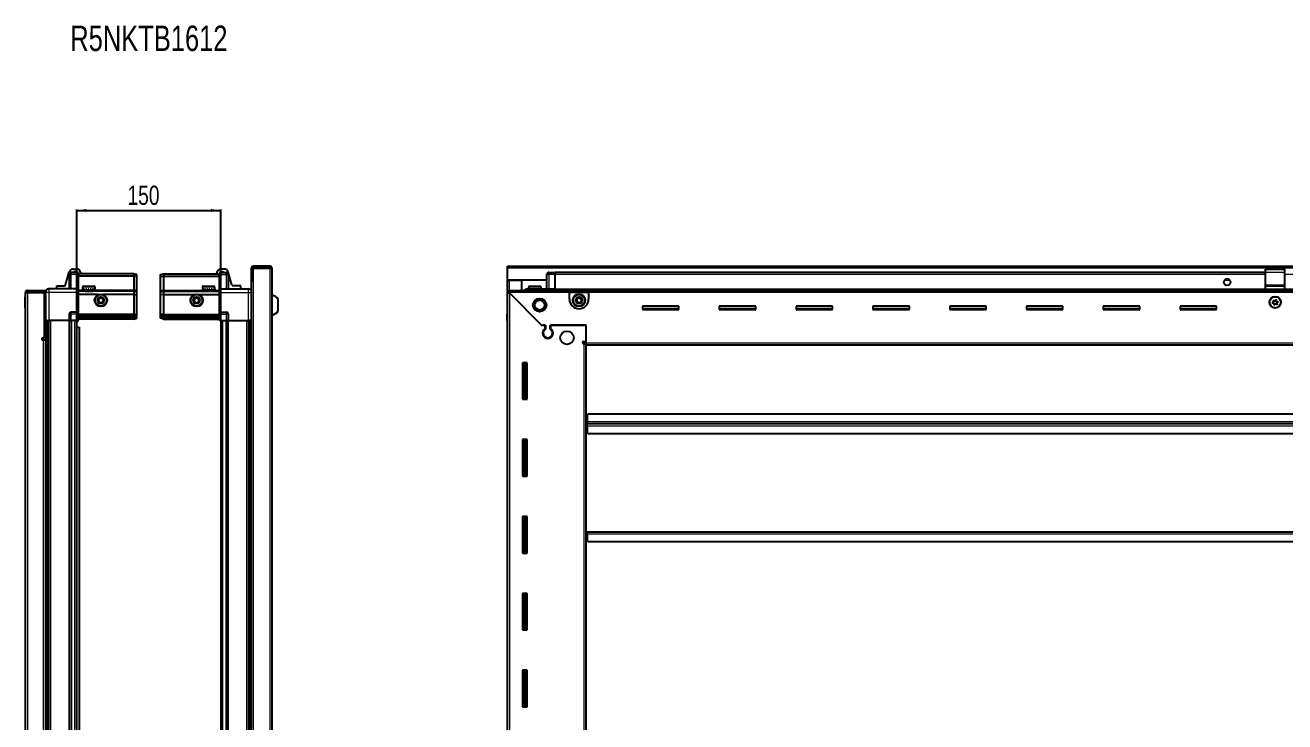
# Model space of a CAD drawing. Header units: millimetres. Extents: x 1132 to 5316, y 351 to 2297.
# Drawn here: x 3138 to 4450, y 1572 to 2297 of the extents above; entities that cross this region are included whole.
import ezdxf

# ---------------------------------------------------------------- set-up
doc = ezdxf.new("R2010")
doc.units = ezdxf.units.MM
doc.layers.add('FORMAT', color=7, linetype='Continuous')
doc.styles.add('SLDTEXTSTYLE0', font='TXT', dxfattribs={"width": 0.75})
doc.dimstyles.new('SLDDIMSTYLE0', dxfattribs={"dimtxt": 20, "dimasz": 10, "dimexe": 0, "dimexo": 0.0625, "dimgap": 5, "dimtad": 2, "dimdec": 1, "dimrnd": 1e-09, "dimzin": 12, "dimdsep": 46, "dimtxsty": 'SLDTEXTSTYLE0', "dimsah": 1, "dimcen": 0.09, "dimadec": 0, "dimazin": 3, "dimtfac": 1, "dimtofl": 0, "dimtmove": 0, "dimatfit": 3, "dimfxl": 0, "dimfrac": 2, "dimtolj": 1, "dimtzin": 12, "dimarcsym": 0})

# ---------------------------------------------------------------- blocks, each defined once
blk = doc.blocks.new('_D_6')
at = {"layer": 'FORMAT'}
for p, q in [((3192.1, 1990.1), (3192.1, 2105.6)), ((3192.1, 2104.6), (3342.1, 2104.6)), ((3342.1, 1990.1), (3342.1, 2105.6))]:
    blk.add_line(p, q, dxfattribs=at)
for points in [[(3192.1, 2104.6), (3202.1, 2103.1), (3202.1, 2106.1)], [(3342.1, 2104.6), (3332.1, 2106.1), (3332.1, 2103.1)]]:
    blk.add_solid(points, dxfattribs=at)
at = {"layer": 'FORMAT', "insert": (3244.9, 2130.4), "char_height": 20, "attachment_point": 1, "style": 'SLDTEXTSTYLE0'}
blk.add_mtext('150', dxfattribs=at)

msp = doc.modelspace()

# ---------------------------------------------------------------- linework, layer by layer
at = {"color": 7, "linetype": 'Continuous', "lineweight": 25}
for p, q in [((3393.36, 2046.6), (3376.06, 2046.6)), ((3393.36, 2045.1), (3393.36, 2046.6)), ((3640.75, 2044.5), (3640.75, 2046.6)), ((3640.75, 2046.6), (5239.75, 2046.6)), ((3180.48, 2027.19), (3184.25, 2040.34)), ((3184.26, 2038.1), (3184.26, 2023.1)), ((3192.26, 2040.1), (3186.26, 2040.1)), ((3188.57, 2043.6), (3191.8, 2043.6)), ((3192.26, 2040.1), (3192.59, 2040.1)), ((3192.26, 2040.1), (3192.26, 2038.1)), ((3192.26, 2023.3), (3192.26, 2038.1)), ((3192.26, 2023.3), (3192.26, 2038.1)), ((3193.46, 2039.6), (3192.59, 2040.1)), ((3193.46, 2038.1), (3193.46, 2039.6)), ((3251.76, 2038.6), (3193.46, 2038.6)), ((3193.46, 2038.1), (3193.46, 2023.3)), ((3251.76, 2036.1), (3193.46, 2036.1)), ((3196.12, 2040.34), (3196.62, 2038.6)), ((3251.76, 2038.6), (3251.76, 2036.1)), ((3254.76, 2037.8), (3251.76, 2038.6)), ((3251.76, 2036.1), (3251.76, 2021.6)), ((3254.76, 2035.95), (3251.76, 2036.1)), ((3254.76, 2035.95), (3254.76, 2037.8)), ((3254.76, 2021.6), (3254.76, 2035.95)), ((3279.46, 2037.8), (3282.46, 2038.6)), ((3279.46, 2035.95), (3279.46, 2037.8)), ((3279.46, 2035.95), (3282.46, 2036.1)), ((3279.46, 2021.6), (3279.46, 2035.95)), ((3282.46, 2038.6), (3282.46, 2036.1)), ((3282.46, 2038.6), (3340.76, 2038.6)), ((3282.46, 2036.1), (3282.46, 2021.6)), ((3282.46, 2036.1), (3340.76, 2036.1)), ((3338.09, 2040.34), (3337.59, 2038.6)), ((3341.62, 2040.1), (3340.76, 2039.6)), ((3340.76, 2039.6), (3340.76, 2038.1)), ((3340.76, 2023.3), (3340.76, 2038.1)), ((3341.96, 2040.1), (3341.62, 2040.1)), ((3341.96, 2038.1), (3341.96, 2040.1)), ((3341.96, 2040.1), (3347.96, 2040.1)), ((3341.96, 2038.1), (3341.96, 2023.3)), ((3345.64, 2043.6), (3342.42, 2043.6)), ((3349.96, 2038.1), (3349.96, 2023.1)), ((3353.74, 2027.19), (3349.97, 2040.34)), ((3373.96, 2044.5), (3373.96, 2032.1)), ((3375.46, 2044.5), (3375.46, 2032.1)), ((3375.96, 2031.6), (3375.96, 2044.5)), ((3375.96, 2044.5), (3393.36, 2044.5)), ((3393.36, 2045.1), (3376.06, 2045.1)), ((3393.36, 2044.5), (3395.46, 2044.5)), ((3395.46, 2044.5), (3395.46, 849.7)), ((3640.75, 2032.1), (3640.75, 2044.5)), ((3681.75, 2023.1), (3681.75, 2038.1)), ((3682.43, 2039.6), (3682.43, 2039.6)), ((3683.75, 2040.1), (3690.25, 2040.1)), ((3683.75, 2040.1), (3690.25, 2040.1)), ((3690.25, 2040.1), (3690.25, 2040.1)), ((3690.25, 2040.1), (3690.25, 2040.1)), ((3690.25, 2040.1), (3690.25, 2038.1)), ((4430.25, 2039.95), (3690.25, 2039.95)), ((3690.25, 2023.1), (3690.25, 2038.1)), ((4430.25, 2043.6), (4450.25, 2043.6)), ((4430.25, 2040.34), (4430.25, 2043.6)), ((4430.25, 2027.19), (4430.25, 2040.34)), ((4450.25, 2040.34), (4450.25, 2043.6)), ((4450.25, 2027.19), (4450.25, 2040.34)), ((3140.86, 2019.85), (3140.86, 2021.35)), ((3140.86, 2021.35), (3141.76, 2021.35)), ((3141.76, 2021.35), (3158.26, 2021.35)), ((3141.76, 2019.85), (3141.76, 2021.35)), ((3158.26, 2019.85), (3158.26, 2021.35)), ((3192.26, 2023.1), (3163.26, 2023.1)), ((3171.31, 2023.1), (3171.31, 2026.1)), ((3171.31, 2026.1), (3179.03, 2026.1)), ((3192.26, 2023.1), (3192.26, 2023.3)), ((3192.26, 2023.1), (3193.46, 2023.1)), ((3192.26, 2019.1), (3192.26, 2023.1)), ((3193.46, 2023.3), (3193.46, 2023.1)), ((3193.46, 2023.1), (3193.46, 2019.1)), ((3251.76, 2020.6), (3193.46, 2020.6)), ((3198.26, 2025), (3198.26, 2022.6)), ((3198.26, 2022.6), (3198.26, 2022.1)), ((3198.26, 2022.1), (3198.39, 2022.1)), ((3198.58, 2022.6), (3198.39, 2022.6)), ((3198.39, 2022.6), (3198.39, 2022.1)), ((3198.39, 2022.1), (3198.58, 2022.1)), ((3198.58, 2022.6), (3198.58, 2022.1)), ((3198.58, 2022.1), (3199.11, 2022.1)), ((3199.06, 2025.8), (3206.23, 2025.8)), ((3199.51, 2022.6), (3199.11, 2022.6)), ((3199.11, 2022.6), (3199.11, 2022.1)), ((3199.11, 2022.1), (3199.51, 2022.1)), ((3199.51, 2022.6), (3199.51, 2022.1)), ((3199.51, 2022.1), (3200.38, 2022.1)), ((3200.36, 2022.1), (3200.36, 2022)), ((3200.36, 2022), (3209.16, 2022)), ((3200.95, 2022.6), (3200.38, 2022.6)), ((3200.38, 2022.6), (3200.38, 2022.1)), ((3200.38, 2022.1), (3200.95, 2022.1)), ((3200.76, 2021.6), (3201.45, 2021.12)), ((3200.76, 2021.6), (3205.79, 2021.6)), ((3201.45, 2021.12), (3200.76, 2020.64)), ((3200.76, 2020.64), (3200.76, 2020.6)), ((3200.76, 2020.64), (3205.79, 2020.64)), ((3200.95, 2022.6), (3200.95, 2022.1)), ((3200.95, 2022.1), (3202.08, 2022.1)), ((3201.45, 2021.12), (3205.61, 2021.12)), ((3202.77, 2022.6), (3202.08, 2022.6)), ((3202.08, 2022.6), (3202.08, 2022.1)), ((3202.08, 2022.1), (3202.77, 2022.1)), ((3202.77, 2022.6), (3202.77, 2022.1)), ((3202.77, 2022.1), (3204.04, 2022.1)), ((3204.78, 2022.6), (3204.04, 2022.6)), ((3204.04, 2022.6), (3204.04, 2022.1)), ((3204.04, 2022.1), (3204.27, 2022.1)), ((3204.27, 2022.6), (3204.27, 2022.1)), ((3204.77, 2022.6), (3204.77, 2022.1)), ((3204.77, 2022.1), (3204.78, 2022.1)), ((3204.78, 2022.6), (3204.78, 2022.1)), ((3204.78, 2022.1), (3206.07, 2022.1)), ((3205.61, 2021.12), (3208.07, 2021.12)), ((3205.79, 2021.6), (3208.76, 2021.6)), ((3205.79, 2020.64), (3208.76, 2020.64)), ((3206.79, 2022.6), (3206.07, 2022.6)), ((3206.07, 2022.6), (3206.07, 2022.1)), ((3206.13, 2022.6), (3206.13, 2022.1)), ((3206.13, 2022.1), (3206.79, 2022.1)), ((3206.23, 2025.8), (3210.46, 2025.8)), ((3206.79, 2022.6), (3206.79, 2022.1)), ((3206.79, 2022.1), (3207.97, 2022.1)), ((3208.59, 2022.6), (3207.97, 2022.6)), ((3207.97, 2022.6), (3207.97, 2022.1)), ((3207.97, 2022.1), (3208.59, 2022.1)), ((3208.07, 2021.12), (3208.76, 2021.6)), ((3208.76, 2020.64), (3208.07, 2021.12)), ((3208.59, 2022.6), (3208.59, 2022.1)), ((3208.59, 2022.1), (3209.56, 2022.1)), ((3208.76, 2020.6), (3208.76, 2020.64)), ((3209.16, 2022), (3209.16, 2022.1)), ((3210.03, 2022.6), (3209.56, 2022.6)), ((3209.56, 2022.6), (3209.56, 2022.1)), ((3209.56, 2022.1), (3210.03, 2022.1)), ((3210.03, 2022.6), (3210.03, 2022.1)), ((3210.03, 2022.1), (3210.68, 2022.1)), ((3210.95, 2022.6), (3210.68, 2022.6)), ((3210.68, 2022.6), (3210.68, 2022.1)), ((3210.68, 2022.1), (3210.95, 2022.1)), ((3210.95, 2022.6), (3210.95, 2022.1)), ((3210.95, 2022.1), (3211.22, 2022.1)), ((3211.26, 2022.6), (3211.22, 2022.6)), ((3211.22, 2022.6), (3211.22, 2022.1)), ((3211.22, 2022.1), (3211.26, 2022.1)), ((3211.26, 2022.6), (3211.26, 2025)), ((3211.26, 2022.6), (3211.26, 2022.1)), ((3251.76, 2021.6), (3251.76, 2020.6)), ((3251.76, 2020.6), (3251.76, 2017.1)), ((3254.76, 2019.8), (3251.76, 2020.6)), ((3254.76, 2019.8), (3254.76, 2021.6)), ((3279.46, 2019.8), (3279.46, 2021.6)), ((3279.46, 2019.8), (3282.46, 2020.6)), ((3282.46, 2021.6), (3282.46, 2020.6)), ((3282.46, 2020.6), (3282.46, 2017.1)), ((3282.46, 2020.6), (3340.76, 2020.6)), ((3322.96, 2025), (3322.96, 2022.1)), ((3322.96, 2022.1), (3322.99, 2022.1)), ((3323.11, 2022.6), (3322.99, 2022.6)), ((3322.99, 2022.6), (3322.99, 2022.1)), ((3322.99, 2022.1), (3323.11, 2022.1)), ((3323.11, 2022.6), (3323.11, 2022.1)), ((3323.11, 2022.1), (3323.52, 2022.1)), ((3323.86, 2022.6), (3323.52, 2022.6)), ((3323.52, 2022.6), (3323.52, 2022.1)), ((3323.52, 2022.1), (3323.86, 2022.1)), ((3323.76, 2025.8), (3335.16, 2025.8)), ((3323.86, 2022.6), (3323.86, 2022.1)), ((3323.86, 2022.1), (3324.64, 2022.1)), ((3325.16, 2022.6), (3324.64, 2022.6)), ((3324.64, 2022.6), (3324.64, 2022.1)), ((3324.64, 2022.1), (3325.16, 2022.1)), ((3325.06, 2022.1), (3325.06, 2022)), ((3325.06, 2022), (3333.86, 2022)), ((3325.16, 2022.6), (3325.16, 2022.1)), ((3325.16, 2022.1), (3326.22, 2022.1)), ((3325.46, 2021.6), (3326.15, 2021.12)), ((3325.46, 2021.6), (3333.46, 2021.6)), ((3326.15, 2021.12), (3325.46, 2020.64)), ((3325.46, 2020.64), (3325.46, 2020.6)), ((3325.46, 2020.64), (3333.46, 2020.64)), ((3326.15, 2021.12), (3332.77, 2021.12)), ((3326.88, 2022.6), (3326.22, 2022.6)), ((3326.22, 2022.6), (3326.22, 2022.1)), ((3326.22, 2022.1), (3326.88, 2022.1)), ((3326.88, 2022.6), (3326.88, 2022.1)), ((3326.88, 2022.1), (3328.12, 2022.1)), ((3328.85, 2022.6), (3328.12, 2022.6)), ((3328.12, 2022.6), (3328.12, 2022.1)), ((3328.12, 2022.1), (3328.55, 2022.1)), ((3328.55, 2022.6), (3328.55, 2022.1)), ((3328.85, 2022.6), (3328.85, 2022.1)), ((3328.85, 2022.1), (3330.15, 2022.1)), ((3330.88, 2022.6), (3330.15, 2022.6)), ((3330.15, 2022.6), (3330.15, 2022.1)), ((3330.42, 2022.6), (3330.42, 2022.1)), ((3330.42, 2022.1), (3330.88, 2022.1)), ((3330.88, 2022.6), (3330.88, 2022.1)), ((3330.88, 2022.1), (3332.11, 2022.1)), ((3332.77, 2022.6), (3332.11, 2022.6)), ((3332.11, 2022.6), (3332.11, 2022.1)), ((3332.11, 2022.1), (3332.77, 2022.1)), ((3332.77, 2022.6), (3332.77, 2022.1)), ((3332.77, 2022.1), (3333.82, 2022.1)), ((3332.77, 2021.12), (3333.46, 2021.6)), ((3333.46, 2020.64), (3332.77, 2021.12)), ((3333.46, 2020.6), (3333.46, 2020.64)), ((3334.34, 2022.6), (3333.82, 2022.6)), ((3333.82, 2022.6), (3333.82, 2022.1)), ((3333.82, 2022.1), (3334.34, 2022.1)), ((3333.86, 2022), (3333.86, 2022.1)), ((3334.34, 2022.6), (3334.34, 2022.1)), ((3334.34, 2022.1), (3335.09, 2022.1)), ((3335.42, 2022.6), (3335.09, 2022.6)), ((3335.09, 2022.6), (3335.09, 2022.1)), ((3335.09, 2022.1), (3335.42, 2022.1)), ((3335.42, 2022.6), (3335.42, 2022.1)), ((3335.42, 2022.1), (3335.82, 2022.1)), ((3335.93, 2022.6), (3335.82, 2022.6)), ((3335.82, 2022.6), (3335.82, 2022.1)), ((3335.82, 2022.1), (3335.93, 2022.1)), ((3335.93, 2022.6), (3335.93, 2022.1)), ((3335.93, 2022.1), (3335.96, 2022.1)), ((3335.96, 2022.1), (3335.96, 2025)), ((3340.76, 2023.1), (3340.76, 2023.3)), ((3341.96, 2023.1), (3340.76, 2023.1)), ((3340.76, 2019.1), (3340.76, 2023.1)), ((3341.96, 2023.3), (3341.96, 2023.1)), ((3341.96, 2023.1), (3341.96, 2019.1)), ((3341.96, 2023.1), (3370.96, 2023.1)), ((3362.91, 2026.1), (3355.18, 2026.1)), ((3362.91, 2023.1), (3362.91, 2026.1)), ((3373.86, 2031.6), (3373.86, 862.6)), ((3373.86, 2031.6), (3375.96, 2031.6)), ((3373.96, 2032.1), (3375.46, 2032.1)), ((3681.75, 2032.1), (3640.75, 2032.1)), ((3640.75, 2031.6), (3640.75, 2032.1)), ((3640.75, 2031.6), (3642.85, 2031.6)), ((3640.75, 2021.35), (3640.75, 2031.6)), ((3640.75, 2019.85), (3640.75, 2021.35)), ((3640.75, 2021.35), (3641.75, 2021.35)), ((3641.75, 2021.35), (3705.25, 2021.35)), ((3641.75, 2019.85), (3641.75, 2021.35)), ((3642.25, 2031.6), (3642.25, 2032.1)), ((3655.75, 2031.6), (3642.85, 2031.6)), ((3655.75, 2021.35), (3655.75, 2031.6)), ((3661.25, 2023.1), (3690.25, 2023.1)), ((3662.75, 2025), (3662.75, 2023.1)), ((3663.55, 2025.8), (3674.95, 2025.8)), ((3675.75, 2023.1), (3675.75, 2025)), ((3690.25, 2023.1), (3690.25, 2022.6)), ((3690.25, 2021.95), (5190.25, 2021.95)), ((3705.25, 2019.25), (3705.25, 2021.35)), ((3705.25, 2021.35), (3725.25, 2021.35)), ((3725.25, 2021.35), (5155.25, 2021.35)), ((3725.25, 2021.35), (3725.25, 2019.25)), ((4393.13, 2032.1), (4387.38, 2032.1)), ((4430.25, 2026.1), (4430.25, 2027.19)), ((4430.25, 2026.1), (4450.25, 2026.1)), ((4430.25, 2022.6), (4430.25, 2026.1)), ((4430.25, 2022.6), (4450.25, 2022.6)), ((4434.25, 2022.6), (4434.25, 2021.95)), ((4436.75, 2021.95), (4436.75, 2022.6)), ((4443.75, 2021.95), (4443.75, 2022.6)), ((4446.25, 2021.95), (4446.25, 2022.6)), ((4450.25, 2026.1), (4450.25, 2027.19)), ((4450.25, 2022.6), (4450.25, 2026.1)), ((3138.76, 2014.74), (3138.46, 2014.74)), ((3138.46, 2003.17), (3138.46, 2014.74)), ((3140.26, 2019.25), (3138.76, 2019.25)), ((3138.76, 2018.75), (3138.76, 2019.25)), ((3138.76, 875.45), (3138.76, 2018.75)), ((3140.86, 2019.85), (3141.76, 2019.85)), ((3140.86, 2019.35), (3158.26, 2019.35)), ((3141.76, 2019.85), (3158.26, 2019.85)), ((3159.76, 2019.35), (3158.26, 2019.35)), ((3158.26, 2019.35), (3158.26, 1971.85)), ((3159.76, 2019.1), (3159.76, 1990.1)), ((3192.26, 1998.8), (3192.26, 2019.1)), ((3193.46, 2019.1), (3193.46, 1998.8)), ((3214.76, 2017.1), (3193.46, 2017.1)), ((3251.76, 2017.1), (3219.76, 2017.1)), ((3251.76, 2017.1), (3251.76, 1996.6)), ((3251.76, 2017.1), (3254.76, 2016.77)), ((3254.76, 2016.77), (3254.76, 2019.8)), ((3254.76, 1996.6), (3254.76, 2016.77)), ((3279.46, 2016.77), (3279.46, 2019.8)), ((3282.46, 2017.1), (3279.46, 2016.77)), ((3279.46, 1996.6), (3279.46, 2016.77)), ((3282.46, 2017.1), (3282.46, 1996.6)), ((3282.46, 2017.1), (3314.46, 2017.1)), ((3319.46, 2017.1), (3340.76, 2017.1)), ((3340.76, 1998.8), (3340.76, 2019.1)), ((3341.96, 2019.1), (3341.96, 1998.8)), ((3402.06, 2000.1), (3402.06, 2012.1)), ((3640.75, 2019.35), (3640.75, 2019.85)), ((3640.75, 2019.85), (3641.75, 2019.85)), ((3640.75, 874.85), (3640.75, 2019.35)), ((3642.25, 2019.35), (3640.75, 2019.35)), ((3642.35, 2019.25), (3676.25, 1985.35)), ((3676.95, 1984.65), (3642.85, 2018.75)), ((3705.25, 2019.85), (3725.25, 2019.85)), ((3705.25, 2012.35), (3705.25, 2019.25)), ((3725.25, 2019.25), (3725.25, 2012.35)), ((3138.46, 2003.17), (3138.76, 2003.17)), ((3184.26, 1996.6), (3184.26, 1990.1)), ((3192.26, 1998.6), (3186.26, 1998.6)), ((3192.26, 1998.6), (3192.26, 1998.8)), ((3192.26, 1998.6), (3192.26, 1996.6)), ((3192.26, 1998.6), (3193.46, 1998.6)), ((3192.26, 1990.1), (3192.26, 1996.6)), ((3192.26, 1990.1), (3192.26, 1996.6)), ((3192.59, 1990.1), (3192.59, 1996.6)), ((3193.46, 1998.8), (3193.46, 1998.6)), ((3193.46, 1997.93), (3193.46, 1998.6)), ((3193.46, 1997.93), (3193.46, 1990.1)), ((3251.76, 1995.6), (3193.46, 1995.6)), ((3251.76, 1994.6), (3193.46, 1994.6)), ((3251.76, 1996.6), (3251.76, 1995.6)), ((3251.76, 1995.6), (3251.76, 1994.6)), ((3251.76, 1995.6), (3254.76, 1994.8)), ((3251.76, 1994.6), (3251.76, 1993.1)), ((3251.76, 1994.6), (3254.76, 1994.06)), ((3254.76, 1994.8), (3254.76, 1996.6)), ((3254.76, 1994.06), (3254.76, 1994.8)), ((3254.76, 1993.56), (3254.76, 1994.06)), ((3279.46, 1994.8), (3279.46, 1996.6)), ((3282.46, 1995.6), (3279.46, 1994.8)), ((3279.46, 1994.06), (3279.46, 1994.8)), ((3282.46, 1994.6), (3279.46, 1994.06)), ((3279.46, 1993.56), (3279.46, 1994.06)), ((3282.46, 1996.6), (3282.46, 1995.6)), ((3282.46, 1995.6), (3282.46, 1994.6)), ((3282.46, 1995.6), (3340.76, 1995.6)), ((3282.46, 1994.6), (3282.46, 1993.1)), ((3282.46, 1994.6), (3340.76, 1994.6)), ((3340.76, 1998.6), (3340.76, 1998.8)), ((3341.96, 1998.6), (3340.76, 1998.6)), ((3340.76, 1998.6), (3340.76, 1997.93)), ((3340.76, 1990.1), (3340.76, 1997.93)), ((3341.62, 1996.6), (3341.62, 1990.1)), ((3341.96, 1998.8), (3341.96, 1998.6)), ((3341.96, 1996.6), (3341.96, 1998.6)), ((3341.96, 1998.6), (3347.96, 1998.6)), ((3341.96, 1996.6), (3341.96, 1998.6)), ((3341.96, 1996.6), (3341.96, 1990.1)), ((3349.96, 1996.6), (3349.96, 1990.1)), ((3640.25, 1996.6), (3640.25, 1990.1)), ((3640.25, 1990.1), (3640.25, 1996.6)), ((3819.25, 2005.1), (3781.25, 2005.1)), ((3781.25, 2005.1), (3781.25, 2001.6)), ((3819.25, 2002.35), (3781.25, 2002.35)), ((3781.25, 2001.6), (3819.25, 2001.6)), ((3819.25, 2001.6), (3819.25, 2005.1)), ((3899.25, 2005.1), (3861.25, 2005.1)), ((3861.25, 2005.1), (3861.25, 2001.6)), ((3899.25, 2002.35), (3861.25, 2002.35)), ((3861.25, 2001.6), (3899.25, 2001.6)), ((3899.25, 2001.6), (3899.25, 2005.1)), ((3979.25, 2005.1), (3941.25, 2005.1)), ((3941.25, 2005.1), (3941.25, 2001.6)), ((3979.25, 2002.35), (3941.25, 2002.35)), ((3941.25, 2001.6), (3979.25, 2001.6)), ((3979.25, 2001.6), (3979.25, 2005.1)), ((4059.25, 2005.1), (4021.25, 2005.1)), ((4021.25, 2005.1), (4021.25, 2001.6)), ((4059.25, 2002.35), (4021.25, 2002.35)), ((4021.25, 2001.6), (4059.25, 2001.6)), ((4059.25, 2001.6), (4059.25, 2005.1)), ((4139.25, 2005.1), (4101.25, 2005.1)), ((4101.25, 2005.1), (4101.25, 2001.6)), ((4139.25, 2002.35), (4101.25, 2002.35)), ((4101.25, 2001.6), (4139.25, 2001.6)), ((4139.25, 2001.6), (4139.25, 2005.1)), ((4219.25, 2005.1), (4181.25, 2005.1)), ((4181.25, 2005.1), (4181.25, 2001.6)), ((4219.25, 2002.35), (4181.25, 2002.35)), ((4181.25, 2001.6), (4219.25, 2001.6)), ((4219.25, 2001.6), (4219.25, 2005.1)), ((4299.25, 2005.1), (4261.25, 2005.1)), ((4261.25, 2005.1), (4261.25, 2001.6)), ((4299.25, 2002.35), (4261.25, 2002.35)), ((4261.25, 2001.6), (4299.25, 2001.6)), ((4299.25, 2001.6), (4299.25, 2005.1)), ((4379.25, 2005.1), (4341.25, 2005.1)), ((4341.25, 2005.1), (4341.25, 2001.6)), ((4379.25, 2002.35), (4341.25, 2002.35)), ((4341.25, 2001.6), (4379.25, 2001.6)), ((4379.25, 2001.6), (4379.25, 2005.1)), ((3158.26, 1992.85), (3159.76, 1992.85)), ((3159.76, 1990.1), (3158.26, 1990.1)), ((3160.41, 904.1), (3160.41, 1990.1)), ((3162.2, 1990.1), (3162.2, 904.1)), ((3162.23, 1990.1), (3162.23, 904.1)), ((3184.26, 1990.1), (3163.26, 1990.1)), ((3184.26, 1990.1), (3186.26, 1990.1)), ((3184.91, 904.1), (3184.91, 1990.1)), ((3192.26, 1990.1), (3186.26, 1990.1)), ((3192.11, 904.1), (3192.11, 1990.1)), ((3192.11, 1983.1), (3194.61, 1983.1)), ((3192.26, 1990.1), (3192.59, 1990.1)), ((3192.26, 1990.1), (3192.26, 1990.1)), ((3193.46, 1990.1), (3192.59, 1990.1)), ((3192.59, 1990.1), (3192.59, 1990.1)), ((3251.76, 1993.1), (3193.46, 1993.1)), ((3251.76, 1991.6), (3193.46, 1991.6)), ((3194.61, 1983.1), (3194.61, 909.6)), ((3251.76, 1993.1), (3254.76, 1993.56)), ((3251.76, 1993.1), (3251.76, 1991.6)), ((3251.76, 1991.6), (3254.76, 1992.41)), ((3254.76, 1992.41), (3254.76, 1993.56)), ((3279.46, 1992.41), (3279.46, 1993.56)), ((3282.46, 1993.1), (3279.46, 1993.56)), ((3282.46, 1991.6), (3279.46, 1992.41)), ((3282.46, 1993.1), (3340.76, 1993.1)), ((3282.46, 1993.1), (3282.46, 1991.6)), ((3282.46, 1991.6), (3340.76, 1991.6)), ((3341.62, 1990.1), (3340.76, 1990.1)), ((3341.96, 1990.1), (3341.62, 1990.1)), ((3341.96, 1990.1), (3347.96, 1990.1)), ((3342.11, 1990.1), (3342.11, 904.1)), ((3349.96, 1990.1), (3347.96, 1990.1)), ((3349.31, 1990.1), (3349.31, 904.1)), ((3349.96, 1990.1), (3370.96, 1990.1)), ((3371.98, 904.1), (3371.98, 1990.1)), ((3372.02, 904.1), (3372.02, 1990.1)), ((3373.81, 1990.1), (3373.81, 904.1)), ((3640.25, 1990.1), (3640.25, 1990.1)), ((3640.75, 1990.1), (3640.25, 1990.1)), ((3640.4, 1990.1), (3640.4, 904.1)), ((3676.25, 1985.35), (3680.45, 1985.35)), ((3677.65, 1985.35), (3676.95, 1984.65)), ((3679.75, 1985.35), (3677.65, 1985.35)), ((3679.75, 1985.35), (3679.75, 1981.46)), ((3680.45, 1985.35), (3680.45, 1981.07)), ((3685.05, 1985.35), (3722.75, 1985.35)), ((3685.05, 1981.07), (3685.05, 1985.35)), ((3685.75, 1981.46), (3685.75, 1985.35)), ((3722.75, 1985.35), (3685.75, 1985.35)), ((3722.75, 1966.7), (3722.75, 1985.35)), ((3722.75, 1968.1), (3722.75, 1985.35)), ((3158.26, 1971.85), (3156.91, 1971.85)), ((3156.91, 1969.85), (3157.66, 1969.85)), ((3157.66, 1969.85), (3159.76, 1969.85)), ((3159.76, 1969.85), (3159.76, 924.35)), ((3680.75, 1972.49), (3680.75, 1971.73)), ((3719.9, 1968.1), (3722.75, 1968.1)), ((3720.65, 1966.1), (3719.9, 1966.1)), ((3720.65, 1966.1), (3722.75, 1966.1)), ((3722.75, 1967.1), (3720.75, 1967.1)), ((3720.75, 1967.1), (3720.75, 1966.1)), ((3722.75, 1964.6), (3722.75, 1966.7)), ((5157.75, 1964.6), (3722.75, 1964.6)), ((3722.75, 929.6), (3722.75, 1964.6)), ((3661.25, 1946.1), (3656.25, 1946.1)), ((3656.25, 1946.1), (3656.25, 1908.1)), ((3658.4, 1908.1), (3658.4, 1946.1)), ((3660.2, 1908.1), (3660.2, 1946.1)), ((3660.23, 1908.1), (3660.23, 1946.1)), ((3661.25, 1908.1), (3661.25, 1946.1)), ((3656.25, 1908.1), (3661.25, 1908.1)), ((3724.75, 1892.6), (3723.75, 1891.6)), ((3723.75, 1891.6), (3723.75, 1884.7)), ((5155.75, 1892.6), (3724.75, 1892.6)), ((3723.5, 1882.6), (3722.75, 1882.6)), ((3723.75, 1885.45), (3723.5, 1885.45)), ((3723.5, 1885.45), (3723.5, 1882.6)), ((3723.5, 1882.6), (3723.5, 1879.75)), ((3723.5, 1879.75), (3723.75, 1879.75)), ((3723.75, 1882.6), (3723.75, 1884.7)), ((3723.75, 1880.5), (3723.75, 1882.6)), ((5156.75, 1882.6), (3723.75, 1882.6)), ((3723.75, 1880.5), (3723.75, 1873.6)), ((3661.25, 1866.1), (3656.25, 1866.1)), ((3656.25, 1866.1), (3656.25, 1828.1)), ((3658.4, 1828.1), (3658.4, 1866.1)), ((3660.2, 1828.1), (3660.2, 1866.1)), ((3660.23, 1828.1), (3660.23, 1866.1)), ((3661.25, 1828.1), (3661.25, 1866.1)), ((3723.75, 1873.6), (3724.75, 1872.6)), ((3724.75, 1872.6), (5155.75, 1872.6)), ((3656.25, 1828.1), (3661.25, 1828.1)), ((3661.25, 1786.1), (3656.25, 1786.1)), ((3656.25, 1786.1), (3656.25, 1748.1)), ((3658.4, 1748.1), (3658.4, 1786.1)), ((3660.2, 1748.1), (3660.2, 1786.1)), ((3660.23, 1748.1), (3660.23, 1786.1)), ((3661.25, 1748.1), (3661.25, 1786.1)), ((3722.75, 1770.1), (3723.5, 1770.1)), ((3723.5, 1770.1), (3723.5, 1767.25)), ((3723.5, 1767.25), (3723.75, 1767.25)), ((3723.75, 1768), (3723.75, 1770.1)), ((3723.75, 1770.1), (5156.75, 1770.1)), ((3723.75, 1768), (3723.75, 1761.1)), ((3723.75, 1761.1), (3724.75, 1760.1)), ((3724.75, 1760.1), (5155.75, 1760.1)), ((3656.25, 1748.1), (3661.25, 1748.1)), ((3661.25, 1706.1), (3656.25, 1706.1)), ((3656.25, 1706.1), (3656.25, 1668.1)), ((3658.4, 1668.1), (3658.4, 1706.1)), ((3660.2, 1668.1), (3660.2, 1706.1)), ((3660.23, 1668.1), (3660.23, 1706.1)), ((3661.25, 1668.1), (3661.25, 1706.1)), ((3656.25, 1668.1), (3661.25, 1668.1)), ((3661.25, 1626.1), (3656.25, 1626.1)), ((3656.25, 1626.1), (3656.25, 1588.1)), ((3658.4, 1588.1), (3658.4, 1626.1)), ((3660.2, 1588.1), (3660.2, 1626.1)), ((3660.23, 1588.1), (3660.23, 1626.1)), ((3661.25, 1588.1), (3661.25, 1626.1)), ((3656.25, 1588.1), (3661.25, 1588.1))]:
    msp.add_line(p, q, dxfattribs=at)
at = {"color": 8, "linetype": 'Continuous', "lineweight": 18}
for p, q in [((3376.06, 2045.1), (3376.06, 2046.6)), ((3186.26, 2038.1), (3184.26, 2038.1)), ((3186.26, 2038.1), (3186.26, 2040.1)), ((3186.26, 2023.1), (3186.26, 2038.1)), ((3192.26, 2038.1), (3186.26, 2038.1)), ((3192.26, 2038.1), (3193.46, 2038.1)), ((3341.96, 2038.1), (3340.76, 2038.1)), ((3341.96, 2038.1), (3347.96, 2038.1)), ((3347.96, 2038.1), (3347.96, 2040.1)), ((3347.96, 2023.1), (3347.96, 2038.1)), ((3347.96, 2038.1), (3349.96, 2038.1)), ((3375.46, 2044.5), (3373.96, 2044.5)), ((3393.36, 2044.5), (3393.36, 849.7)), ((5239.75, 2044.5), (3640.75, 2044.5)), ((3681.75, 2038.1), (3683.75, 2038.1)), ((3683.75, 2040.1), (3683.75, 2038.1)), ((3683.75, 2038.1), (3683.75, 2023.1)), ((3690.25, 2038.1), (3683.75, 2038.1)), ((4430.25, 2037.95), (3690.25, 2037.95)), ((4430.25, 2040.34), (4450.25, 2040.34)), ((5190.25, 2037.95), (4450.25, 2037.95)), ((3192.26, 2023.3), (3193.46, 2023.3)), ((3200.76, 2021.6), (3193.46, 2021.6)), ((3198.26, 2025), (3206.43, 2025)), ((3206.43, 2025), (3211.26, 2025)), ((3251.76, 2021.6), (3208.76, 2021.6)), ((3254.76, 2021.6), (3251.76, 2021.6)), ((3279.46, 2021.6), (3282.46, 2021.6)), ((3282.46, 2021.6), (3325.46, 2021.6)), ((3322.96, 2025), (3335.96, 2025)), ((3333.46, 2021.6), (3340.76, 2021.6)), ((3340.76, 2023.3), (3341.96, 2023.3)), ((3375.96, 2031.6), (3375.96, 862.6)), ((3642.85, 2031.6), (3642.85, 2032.1)), ((3642.85, 2021.35), (3642.85, 2031.6)), ((3662.75, 2025), (3675.75, 2025)), ((4430.25, 2022.6), (3690.25, 2022.6)), ((5190.25, 2021.37), (3690.25, 2021.37)), ((4430.25, 2027.19), (4450.25, 2027.19)), ((4436.25, 2021.95), (4436.25, 2022.6)), ((4444.25, 2021.95), (4444.25, 2022.6)), ((5190.25, 2022.6), (4450.25, 2022.6)), ((3140.86, 2019.35), (3140.86, 874.85)), ((3163.26, 1990.1), (3163.26, 2019.1)), ((3192.26, 2019.1), (3163.26, 2019.1)), ((3192.26, 2019.1), (3193.46, 2019.1)), ((3341.96, 2019.1), (3340.76, 2019.1)), ((3341.96, 2019.1), (3370.96, 2019.1)), ((3370.96, 1990.1), (3370.96, 2019.1)), ((3705.25, 2019.25), (3642.35, 2019.25)), ((3642.85, 2018.75), (3642.85, 875.45)), ((3705.25, 2019.25), (3725.25, 2019.25)), ((5155.25, 2019.25), (3725.25, 2019.25)), ((3184.26, 1996.6), (3186.26, 1996.6)), ((3186.26, 1996.6), (3186.26, 1998.6)), ((3186.26, 1990.1), (3186.26, 1996.6)), ((3192.26, 1996.6), (3186.26, 1996.6)), ((3192.26, 1998.8), (3193.46, 1998.8)), ((3192.26, 1996.6), (3192.59, 1996.6)), ((3251.76, 1996.6), (3193.46, 1996.6)), ((3251.76, 1996.6), (3254.76, 1996.6)), ((3282.46, 1996.6), (3279.46, 1996.6)), ((3282.46, 1996.6), (3340.76, 1996.6)), ((3340.76, 1998.8), (3341.96, 1998.8)), ((3341.96, 1996.6), (3341.62, 1996.6)), ((3341.96, 1996.6), (3347.96, 1996.6)), ((3347.96, 1996.6), (3347.96, 1998.6)), ((3349.96, 1996.6), (3347.96, 1996.6)), ((3347.96, 1990.1), (3347.96, 1996.6)), ((3640.75, 1996.6), (3640.25, 1996.6)), ((3159.76, 1969.85), (3159.76, 1990.1)), ((3160.99, 1990.1), (3160.99, 904.1)), ((3163.44, 904.1), (3163.44, 1990.1)), ((3164.85, 1990.1), (3164.85, 904.1)), ((3184.26, 904.1), (3184.26, 1990.1)), ((3186.91, 904.1), (3186.91, 1990.1)), ((3190.11, 904.1), (3190.11, 1990.1)), ((3192.26, 1990.1), (3192.59, 1990.1)), ((3344.11, 1990.1), (3344.11, 904.1)), ((3347.31, 1990.1), (3347.31, 904.1)), ((3349.96, 1990.1), (3349.96, 904.1)), ((3369.36, 904.1), (3369.36, 1990.1)), ((3370.77, 1990.1), (3370.77, 904.1)), ((3373.22, 904.1), (3373.22, 1990.1)), ((3157.66, 924.35), (3157.66, 1969.85)), ((3720.65, 928.1), (3720.65, 1966.1)), ((3722.75, 1966.7), (5157.75, 1966.7)), ((3657.75, 1946.1), (3657.75, 1908.1)), ((3658.99, 1946.1), (3658.99, 1908.1)), ((5156.75, 1884.7), (3723.75, 1884.7)), ((3723.75, 1880.5), (5156.75, 1880.5)), ((3657.75, 1866.1), (3657.75, 1828.1)), ((3658.99, 1866.1), (3658.99, 1828.1)), ((3657.75, 1786.1), (3657.75, 1748.1)), ((3658.99, 1786.1), (3658.99, 1748.1)), ((3723.75, 1768), (5156.75, 1768)), ((3657.75, 1706.1), (3657.75, 1668.1)), ((3658.99, 1706.1), (3658.99, 1668.1)), ((3657.75, 1626.1), (3657.75, 1588.1)), ((3658.99, 1626.1), (3658.99, 1588.1))]:
    msp.add_line(p, q, dxfattribs=at)
at = {"color": 7, "linetype": 'Continuous', "lineweight": 25}
for centre, radius in [((4390.25, 2030.1), 3.5), ((3217.26, 2011.1), 6.5), ((3217.26, 2011.1), 3.46), ((3316.96, 2011.1), 6.5), ((3316.96, 2011.1), 3.46), ((3674.25, 2006.1), 7), ((3674.25, 2006.1), 6.02), ((3674.25, 2006.1), 5.1), ((3715.25, 2011.1), 6.5), ((3715.25, 2011.1), 3.46), ((4440.25, 2009.1), 6), ((4440.25, 2008.95), 5.79), ((4440.25, 2008.95), 1.85), ((3702.75, 1972.1), 7)]:
    msp.add_circle(centre, radius, dxfattribs=at)
at = {"color": 8, "linetype": 'Continuous', "lineweight": 18}
for centre in [(3217.26, 2011.1), (3316.96, 2011.1), (3715.25, 2011.1)]:
    msp.add_circle(centre, 5.7, dxfattribs=at)
at = {"color": 7, "linetype": 'Continuous', "lineweight": 25}
for centre, radius, start, end in [((3376.06, 2044.5), 2.1, 90, 180), ((3393.36, 2044.5), 2.1, 0, 90), ((3188.57, 2039.1), 4.5, 90, 164), ((3186.26, 2038.1), 2, 90, 180), ((3190.21, 2038.7), 1.9, 47.4631, 132.5369), ((3191.8, 2039.1), 4.5, 16, 90), ((3342.42, 2039.1), 4.5, 90, 164), ((3344.01, 2038.7), 1.9, 47.4631, 132.5369), ((3345.64, 2039.1), 4.5, 16, 90), ((3347.96, 2038.1), 2, 0, 90), ((3376.06, 2044.5), 0.6, 90, 180), ((3393.36, 2044.5), 0.6, 0, 90), ((3683.75, 2038.1), 2, 90, 180), ((3683.75, 2038.1), 2, 131.40962, 180), ((3158.16, 2019.25), 2.1, 32.2369, 87.2706), ((3179.03, 2027.6), 1.5, 270, 344), ((3199.06, 2025), 0.8, 90, 180), ((3200.36, 2021.6), 0.4, 0, 90), ((3209.16, 2021.6), 0.4, 90, 180), ((3210.46, 2025), 0.8, 0, 90), ((3323.76, 2025), 0.8, 90, 180), ((3325.06, 2021.6), 0.4, 0, 90), ((3333.86, 2021.6), 0.4, 90, 180), ((3335.16, 2025), 0.8, 0, 90), ((3355.18, 2027.6), 1.5, 196, 270), ((3663.55, 2025), 0.8, 90, 180), ((3674.95, 2025), 0.8, 0, 90), ((3681.55, 2023.3), 0.2, 270, 0), ((3140.76, 2018.85), 0.5, 90, 117.52901), ((3158.16, 2019.25), 0.6, 9.59407, 90), ((3217.26, 2011.1), 2.5, 161.00659, 221.00659), ((3217.26, 2011.1), 2.5, 101.00659, 161.00659), ((3217.26, 2011.1), 2.5, 221.00659, 281.00659), ((3217.26, 2011.1), 2.5, 41.00659, 101.00659), ((3217.26, 2011.1), 2.5, 281.00659, 341.00659), ((3217.26, 2011.1), 2.5, 341.00659, 41.00659), ((3316.96, 2011.1), 2.5, 120.74103, 180.74103), ((3316.96, 2011.1), 2.5, 180.74103, 240.74103), ((3316.96, 2011.1), 2.5, 60.74103, 120.74103), ((3316.96, 2011.1), 2.5, 240.74103, 300.74103), ((3316.96, 2011.1), 2.5, 0.74103, 60.74103), ((3316.96, 2011.1), 2.5, 300.74103, 0.74103), ((3392.43, 2005.08), 11.91, 36.1266, 75.29965), ((3715.25, 2012.35), 10, 180, 270), ((3715.25, 2011.1), 2.5, 134.01559, 194.01559), ((3715.25, 2011.1), 2.5, 194.01559, 254.01559), ((3715.25, 2011.1), 2.5, 74.01559, 134.01559), ((3715.25, 2011.1), 2.5, 254.01559, 314.01559), ((3715.25, 2012.35), 10, 270, 0), ((3715.25, 2011.1), 2.5, 14.01559, 74.01559), ((3715.25, 2011.1), 2.5, 314.01559, 14.01559), ((3186.26, 1996.6), 2, 90, 180), ((3347.96, 1996.6), 2, 0, 90), ((3392.43, 2007.13), 11.91, 284.70035, 323.8734), ((3642.25, 1996.6), 2, 138.59038, 180), ((3189.61, 1992.75), 5, 300, 346.70293), ((3682.75, 1976.85), 5.5, 123.05573, 56.94427), ((3682.75, 1976.85), 4.8, 118.63099, 61.36901), ((3156.91, 1970.85), 1, 90, 270), ((3719.9, 1967.1), 1, 90, 270)]:
    msp.add_arc(centre, radius, start, end, dxfattribs=at)
for centre, start_param, end_param in [((3196.06, 1996.6), 2.4188584, 3.1415927), ((3338.16, 1996.6), 0, 0.7227342)]:
    msp.add_ellipse(centre, major_axis=(3.46, 0), ratio=0.5773503, start_param=start_param, end_param=end_param, dxfattribs=at)
for points, knots in [([(3140.86, 2021.35), (3140.6, 2021.33), (3140.11, 2021.28), (3139.47, 2020.88), (3139, 2020.32), (3138.78, 2019.75), (3138.76, 2019.38), (3138.76, 2019.25)], [0, 0, 0, 0, 0.2302553, 0.4485219, 0.6667858, 0.8850496, 1, 1, 1, 1]), ([(3163.26, 2023.1), (3162.82, 2023.06), (3162.14, 2022.99), (3161.32, 2022.55), (3160.76, 2022.1), (3160.31, 2021.54), (3159.88, 2020.72), (3159.8, 2020.04), (3159.76, 2019.6)], [0, 0, 0, 0, 0.2394568, 0.3683607, 0.5, 0.6316393, 0.7605432, 1, 1, 1, 1]), ([(3370.96, 2023.1), (3371.4, 2023.06), (3372.08, 2022.99), (3372.89, 2022.55), (3373.44, 2022.11), (3373.72, 2021.74), (3373.86, 2021.56)], [0, 0, 0, 0, 0.3842982, 0.5911726, 0.8024372, 1, 1, 1, 1]), ([(3642.35, 2019.25), (3642.31, 2019.51), (3642.22, 2020), (3642.08, 2020.64), (3641.95, 2021.11), (3641.84, 2021.33), (3641.78, 2021.35), (3641.75, 2021.35)], [0, 0, 0, 0, 0.2302553, 0.4485219, 0.6667858, 0.8850496, 1, 1, 1, 1]), ([(3658.04, 2021.35), (3658.16, 2021.55), (3658.55, 2022.2), (3659.7, 2022.91), (3660.74, 2023.04), (3661.25, 2023.1)], [0, 0, 0, 0, 0.1822499, 0.5911249, 1, 1, 1, 1]), ([(3690.25, 2023.1), (3690.25, 2023.07), (3690.25, 2022.99), (3690.25, 2022.37), (3690.25, 2021.81), (3690.25, 2021.44), (3690.25, 2021.43)], [0, 0, 0, 0, 0.3302662, 0.66053239, 0.99079859, 1, 1, 1, 1]), ([(3138.76, 2018.75), (3138.78, 2018.8), (3138.84, 2018.89), (3139.23, 2019.02), (3139.79, 2019.15), (3140.37, 2019.27), (3140.73, 2019.33), (3140.86, 2019.35)], [0, 0, 0, 0, 0.2302553, 0.4485219, 0.6667858, 0.8850496, 1, 1, 1, 1]), ([(3159.76, 2019.6), (3159.76, 2019.6), (3159.76, 2019.58), (3159.76, 2019.47), (3159.76, 2019.3), (3159.76, 2019.17), (3159.76, 2019.1)], [0, 0, 0, 0, 0.2493943, 0.5003335, 0.7501667, 1, 1, 1, 1]), ([(3214.42, 2010.55), (3214.59, 2011.04), (3214.91, 2011.95), (3215.22, 2012.86), (3215.36, 2013.28)], [0, 0, 0, 0, 0.5346859, 1, 1, 1, 1]), ([(3216.32, 2008.37), (3216.09, 2008.63), (3215.55, 2009.26), (3214.9, 2010.01), (3214.51, 2010.46), (3214.42, 2010.55)], [0, 0, 0, 0, 0.3629006, 0.8668753, 1, 1, 1, 1]), ([(3215.36, 2013.28), (3215.87, 2013.38), (3216.82, 2013.57), (3217.76, 2013.75), (3218.2, 2013.83)], [0, 0, 0, 0, 0.5346859, 1, 1, 1, 1]), ([(3219.15, 2008.93), (3218.65, 2008.83), (3217.7, 2008.64), (3216.76, 2008.46), (3216.32, 2008.37)], [0, 0, 0, 0, 0.5346859, 1, 1, 1, 1]), ([(3218.2, 2013.83), (3218.28, 2013.74), (3218.67, 2013.29), (3219.32, 2012.54), (3219.86, 2011.92), (3220.09, 2011.66)], [0, 0, 0, 0, 0.1331247, 0.6370994, 1, 1, 1, 1]), ([(3220.09, 2011.66), (3219.92, 2011.17), (3219.61, 2010.26), (3219.3, 2009.35), (3219.15, 2008.93)], [0, 0, 0, 0, 0.5346859, 1, 1, 1, 1]), ([(3314.44, 2012.52), (3314.88, 2012.78), (3315.71, 2013.27), (3316.54, 2013.76), (3316.92, 2013.99)], [0, 0, 0, 0, 0.5346859, 1, 1, 1, 1]), ([(3314.48, 2009.63), (3314.47, 2009.75), (3314.47, 2010.35), (3314.45, 2011.35), (3314.44, 2012.17), (3314.44, 2012.52)], [0, 0, 0, 0, 0.1331247, 0.6370994, 1, 1, 1, 1]), ([(3316.99, 2008.22), (3316.54, 2008.47), (3315.7, 2008.94), (3314.87, 2009.41), (3314.48, 2009.63)], [0, 0, 0, 0, 0.5346859, 1, 1, 1, 1]), ([(3316.92, 2013.99), (3317.37, 2013.74), (3318.21, 2013.27), (3319.05, 2012.8), (3319.44, 2012.58)], [0, 0, 0, 0, 0.5346859, 1, 1, 1, 1]), ([(3319.48, 2009.69), (3319.03, 2009.43), (3318.2, 2008.94), (3317.38, 2008.45), (3316.99, 2008.22)], [0, 0, 0, 0, 0.5346859, 1, 1, 1, 1]), ([(3319.44, 2012.58), (3319.44, 2012.24), (3319.45, 2011.41), (3319.47, 2010.42), (3319.47, 2009.82), (3319.48, 2009.69)], [0, 0, 0, 0, 0.3629006, 0.8668753, 1, 1, 1, 1]), ([(3640.75, 2019.35), (3640.78, 2019.31), (3640.83, 2019.22), (3641.23, 2019.09), (3641.78, 2018.95), (3642.36, 2018.84), (3642.73, 2018.78), (3642.85, 2018.75)], [0, 0, 0, 0, 0.2302553, 0.4485219, 0.6667858, 0.8850496, 1, 1, 1, 1]), ([(3712.48, 2011.9), (3712.85, 2012.26), (3713.54, 2012.93), (3714.23, 2013.59), (3714.55, 2013.91)], [0, 0, 0, 0, 0.5346859, 1, 1, 1, 1]), ([(3713.18, 2009.1), (3713.09, 2009.43), (3712.89, 2010.23), (3712.65, 2011.2), (3712.51, 2011.78), (3712.48, 2011.9)], [0, 0, 0, 0, 0.36290056, 0.86687533, 1, 1, 1, 1]), ([(3715.95, 2008.3), (3715.46, 2008.45), (3714.53, 2008.71), (3713.61, 2008.98), (3713.18, 2009.1)], [0, 0, 0, 0, 0.5346859, 1, 1, 1, 1]), ([(3714.55, 2013.91), (3715.05, 2013.76), (3715.98, 2013.5), (3716.9, 2013.23), (3717.33, 2013.11)], [0, 0, 0, 0, 0.53468586, 1, 1, 1, 1]), ([(3718.03, 2010.31), (3717.66, 2009.95), (3716.96, 2009.28), (3716.27, 2008.61), (3715.95, 2008.3)], [0, 0, 0, 0, 0.5346859, 1, 1, 1, 1]), ([(3717.33, 2013.11), (3717.36, 2012.99), (3717.5, 2012.41), (3717.75, 2011.44), (3717.95, 2010.64), (3718.03, 2010.31)], [0, 0, 0, 0, 0.13312467, 0.63709944, 1, 1, 1, 1]), ([(4438.37, 2011.03), (4438.36, 2011.02), (4438.34, 2010.99), (4438.34, 2010.94), (4438.35, 2010.79), (4438.44, 2010.42), (4438.58, 2009.89), (4438.41, 2009.28), (4438.06, 2008.91), (4437.75, 2008.66), (4437.58, 2008.5), (4437.53, 2008.42), (4437.51, 2008.38), (4437.52, 2008.35), (4437.54, 2008.32), (4437.59, 2008.27), (4437.84, 2008.18), (4438.3, 2008.07), (4438.94, 2007.76), (4439.19, 2007.09), (4439.25, 2006.62), (4439.33, 2006.36), (4439.37, 2006.31), (4439.39, 2006.29), (4439.42, 2006.28), (4439.46, 2006.29), (4439.5, 2006.3), (4439.57, 2006.35), (4439.74, 2006.5), (4440.01, 2006.77), (4440.41, 2007.09), (4441.03, 2007.2), (4441.54, 2007.01), (4441.91, 2006.88), (4442.06, 2006.86), (4442.11, 2006.87), (4442.14, 2006.88), (4442.16, 2006.92), (4442.17, 2006.97), (4442.16, 2007.12), (4442.06, 2007.49), (4441.93, 2008.01), (4442.09, 2008.62), (4442.45, 2009), (4442.75, 2009.25), (4442.93, 2009.41), (4442.98, 2009.49), (4442.99, 2009.53), (4442.99, 2009.56), (4442.97, 2009.59), (4442.92, 2009.63), (4442.67, 2009.73), (4442.21, 2009.84), (4441.57, 2010.15), (4441.31, 2010.81), (4441.26, 2011.29), (4441.18, 2011.54), (4441.14, 2011.6), (4441.11, 2011.62), (4441.08, 2011.63), (4441.05, 2011.62), (4441.01, 2011.6), (4440.94, 2011.56), (4440.77, 2011.41), (4440.5, 2011.14), (4440.1, 2010.82), (4439.47, 2010.71), (4438.97, 2010.89), (4438.6, 2011.03), (4438.45, 2011.05), (4438.39, 2011.04), (4438.38, 2011.03), (4438.37, 2011.03)], [0, 0, 0, 0, 0.0020087, 0.00442, 0.0093647, 0.0255282, 0.0677053, 0.0957862, 0.1246456, 0.1503415, 0.1605194, 0.1633943, 0.1656965, 0.1672448, 0.1688741, 0.1707699, 0.1786058, 0.2119941, 0.2499945, 0.2879948, 0.3213831, 0.329219, 0.3311148, 0.3327441, 0.3342924, 0.3362166, 0.3385353, 0.3413178, 0.349662, 0.3753578, 0.4042173, 0.4322982, 0.4744753, 0.4906388, 0.4966691, 0.49844, 0.5, 0.5020087, 0.50442, 0.5093647, 0.5255282, 0.5677053, 0.5957862, 0.6246456, 0.6503415, 0.6605194, 0.6633943, 0.6656965, 0.6672448, 0.6688741, 0.6707699, 0.6786058, 0.7119941, 0.7499945, 0.7879948, 0.8213831, 0.829219, 0.8311148, 0.8327441, 0.8342924, 0.8362166, 0.8385353, 0.8413178, 0.849662, 0.8753578, 0.9042173, 0.9322982, 0.9744753, 0.9906388, 0.9966691, 0.99844, 1, 1, 1, 1]), ([(3159.76, 1990.1), (3159.8, 1990.1), (3159.87, 1990.1), (3160.48, 1990.1), (3161.36, 1990.1), (3162.35, 1990.1), (3163, 1990.1), (3163.26, 1990.1)], [0, 0, 0, 0, 0.2146939, 0.4293877, 0.6440816, 0.8587754, 1, 1, 1, 1]), ([(3373.81, 1990.1), (3373.77, 1990.1), (3373.55, 1990.1), (3372.83, 1990.1), (3371.87, 1990.1), (3371.22, 1990.1), (3370.96, 1990.1)], [0, 0, 0, 0, 0.0717073, 0.4209791, 0.7702508, 1, 1, 1, 1])]:
    msp.add_open_spline(points, degree=3, knots=knots, dxfattribs=at)
at = {"color": 8, "linetype": 'Continuous', "lineweight": 18}
for points in [[(3163.26, 2019.1), (3163.26, 2019.63), (3163.26, 2020.68), (3163.26, 2022), (3163.26, 2022.92), (3163.26, 2023.04), (3163.26, 2023.1)], [(3370.96, 2019.1), (3370.96, 2019.63), (3370.96, 2020.68), (3370.96, 2022), (3370.96, 2022.92), (3370.96, 2023.04), (3370.96, 2023.1)]]:
    msp.add_open_spline(points, degree=3, dxfattribs=at)
for points, knots in [([(3661.25, 2023.1), (3661.25, 2023.06), (3661.25, 2022.99), (3661.25, 2022.55), (3661.25, 2022.09), (3661.25, 2021.68), (3661.25, 2021.41), (3661.25, 2021.35)], [0, 0, 0, 0, 0.3597529, 0.5534142, 0.7511852, 0.9489563, 1, 1, 1, 1]), ([(3163.26, 2019.1), (3162.82, 2019.1), (3162.14, 2019.1), (3161.32, 2019.1), (3160.76, 2019.1), (3160.31, 2019.1), (3159.88, 2019.1), (3159.8, 2019.1), (3159.76, 2019.1)], [0, 0, 0, 0, 0.2394568, 0.3683607, 0.5, 0.6316393, 0.7605432, 1, 1, 1, 1]), ([(3370.96, 2019.1), (3371.4, 2019.1), (3372.08, 2019.1), (3372.89, 2019.1), (3373.44, 2019.1), (3373.72, 2019.1), (3373.86, 2019.1)], [0, 0, 0, 0, 0.3842982, 0.5911726, 0.8024372, 1, 1, 1, 1])]:
    msp.add_open_spline(points, degree=3, knots=knots, dxfattribs=at)
at = {"color": 7, "linetype": 'Continuous', "lineweight": 25}
for points in [[(3140.86, 2019.85), (3140.78, 2019.85), (3140.62, 2019.83), (3140.42, 2019.69), (3140.28, 2019.49), (3140.27, 2019.33), (3140.26, 2019.25)], [(3642.35, 2019.25), (3642.3, 2019.33), (3642.2, 2019.49), (3642.05, 2019.69), (3641.9, 2019.83), (3641.8, 2019.85), (3641.75, 2019.85)], [(3642.25, 2019.35), (3642.26, 2019.3), (3642.28, 2019.2), (3642.42, 2019.05), (3642.62, 2018.9), (3642.77, 2018.8), (3642.85, 2018.75)]]:
    msp.add_open_spline(points, degree=3, dxfattribs=at)

# ---------------------------------------------------------------- texts
at = {"layer": 'FORMAT', "insert": (3185.41, 2297), "char_height": 26.458, "attachment_point": 1, "style": 'SLDTEXTSTYLE0'}
msp.add_mtext('R5NKTB1612', dxfattribs=at)

# ---------------------------------------------------------------- dimensions: what is measured, and where the dimension line sits
at = {"layer": 'FORMAT'}
dim = msp.add_linear_dim(base=(3342.11, 2104.6), p1=(3192.11, 1990.1), p2=(3342.11, 1990.1), angle=0, dimstyle='SLDDIMSTYLE0', dxfattribs=at)
dim.commit()
dim.dimension.update_dxf_attribs({"geometry": '_D_6', "text_midpoint": (3267.11, 2104.6), "dimtype": 160})

doc.saveas('drawing.dxf')
